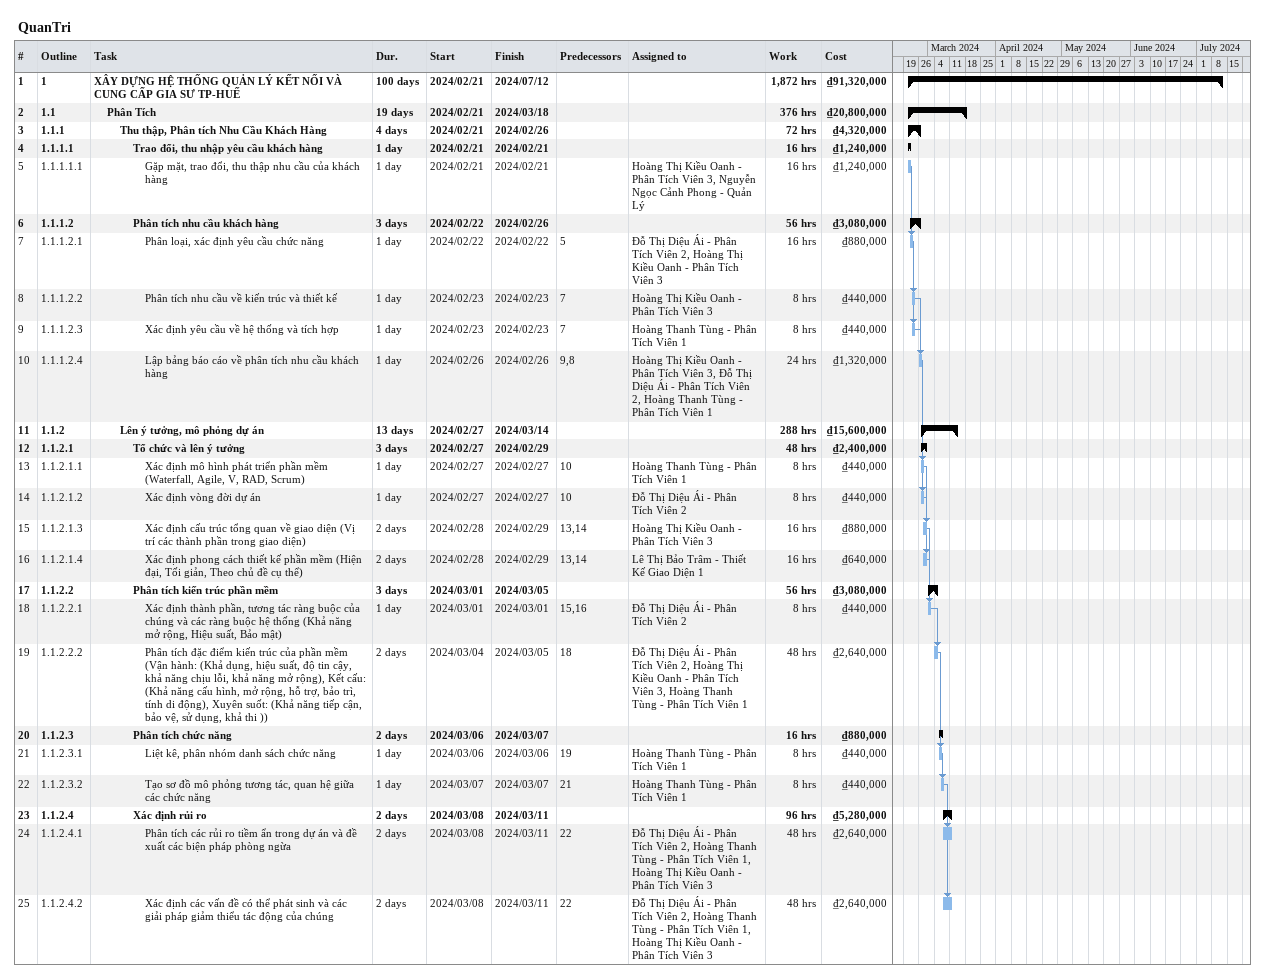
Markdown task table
QuanTri

| ID | WBS | Task | Duration | Start | Finish | Predecessors | Resources | Work (h) | Cost (₫) |
|---|---|---|---|---|---|---|---|---|---|
| 1 | 1 | **XÂY DỰNG HỆ THỐNG QUẢN LÝ KẾT NỐI VÀ CUNG CẤP GIA SƯ TP-HUẾ** | 100d | 2024-02-21 | 2024-07-12 |  |  | 1872 | 91320000 |
| 2 | 1.1 | **Phân Tích** | 19d | 2024-02-21 | 2024-03-18 |  |  | 376 | 20800000 |
| 3 | 1.1.1 | **Thu thập, Phân tích Nhu Cầu Khách Hàng** | 4d | 2024-02-21 | 2024-02-26 |  |  | 72 | 4320000 |
| 4 | 1.1.1.1 | **Trao đổi, thu nhập yêu cầu khách hàng** | 1d | 2024-02-21 | 2024-02-21 |  |  | 16 | 1240000 |
| 5 | 1.1.1.1.1 | Gặp mặt, trao đổi, thu thập nhu cầu của khách hàng | 1d | 2024-02-21 | 2024-02-21 |  | Hoàng Thị Kiều Oanh - Phân Tích Viên 3, Nguyễn Ngọc Cảnh Phong - Quản Lý | 16 | 1240000 |
| 6 | 1.1.1.2 | **Phân tích nhu cầu khách hàng** | 3d | 2024-02-22 | 2024-02-26 |  |  | 56 | 3080000 |
| 7 | 1.1.1.2.1 | Phân loại, xác định yêu cầu chức năng | 1d | 2024-02-22 | 2024-02-22 | 5 | Đỗ Thị Diệu Ái - Phân Tích Viên 2, Hoàng Thị Kiều Oanh - Phân Tích Viên 3 | 16 | 880000 |
| 8 | 1.1.1.2.2 | Phân tích nhu cầu về kiến trúc và thiết kế | 1d | 2024-02-23 | 2024-02-23 | 7 | Hoàng Thị Kiều Oanh - Phân Tích Viên 3 | 8 | 440000 |
| 9 | 1.1.1.2.3 | Xác định yêu cầu về hệ thống và tích hợp | 1d | 2024-02-23 | 2024-02-23 | 7 | Hoàng Thanh Tùng - Phân Tích Viên 1 | 8 | 440000 |
| 10 | 1.1.1.2.4 | Lập bảng báo cáo về phân tích nhu cầu khách hàng | 1d | 2024-02-26 | 2024-02-26 | 9, 8 | Hoàng Thị Kiều Oanh - Phân Tích Viên 3, Đỗ Thị Diệu Ái - Phân Tích Viên 2, Hoàng Thanh Tùng - Phân Tích Viên 1 | 24 | 1320000 |
| 11 | 1.1.2 | **Lên ý tưởng, mô phỏng dự án** | 13d | 2024-02-27 | 2024-03-14 |  |  | 288 | 15600000 |
| 12 | 1.1.2.1 | **Tổ chức và lên ý tưởng** | 3d | 2024-02-27 | 2024-02-29 |  |  | 48 | 2400000 |
| 13 | 1.1.2.1.1 | Xác định mô hình phát triển phần mềm (Waterfall, Agile, V, RAD, Scrum) | 1d | 2024-02-27 | 2024-02-27 | 10 | Hoàng Thanh Tùng - Phân Tích Viên 1 | 8 | 440000 |
| 14 | 1.1.2.1.2 | Xác định vòng đời dự án | 1d | 2024-02-27 | 2024-02-27 | 10 | Đỗ Thị Diệu Ái - Phân Tích Viên 2 | 8 | 440000 |
| 15 | 1.1.2.1.3 | Xác định cấu trúc tổng quan về giao diện (Vị trí các thành phần trong giao diện) | 2d | 2024-02-28 | 2024-02-29 | 13, 14 | Hoàng Thị Kiều Oanh - Phân Tích Viên 3 | 16 | 880000 |
| 16 | 1.1.2.1.4 | Xác định phong cách thiết kế phần mềm (Hiện đại, Tối giản, Theo chủ đề cụ thể) | 2d | 2024-02-28 | 2024-02-29 | 13, 14 | Lê Thị Bảo Trâm - Thiết Kế Giao Diện 1 | 16 | 640000 |
| 17 | 1.1.2.2 | **Phân tích kiến trúc phần mềm** | 3d | 2024-03-01 | 2024-03-05 |  |  | 56 | 3080000 |
| 18 | 1.1.2.2.1 | Xác định thành phần, tương tác ràng buộc của chúng và các ràng buộc hệ thống (Khả năng mở rộng, Hiệu suất, Bảo mật) | 1d | 2024-03-01 | 2024-03-01 | 15, 16 | Đỗ Thị Diệu Ái - Phân Tích Viên 2 | 8 | 440000 |
| 19 | 1.1.2.2.2 | Phân tích đặc điểm kiến trúc của phần mềm (Vận hành: (Khả dụng, hiệu suất, độ tin cậy, khả năng chịu lỗi, khả năng mở rộng), Kết cấu: (Khả năng cấu hình, mở rộng, hỗ trợ, bảo trì, tính di động), Xuyên suốt: (Khả năng tiếp cận, bảo vệ, sử dụng, khả thi )) | 2d | 2024-03-04 | 2024-03-05 | 18 | Đỗ Thị Diệu Ái - Phân Tích Viên 2, Hoàng Thị Kiều Oanh - Phân Tích Viên 3, Hoàng Thanh Tùng - Phân Tích Viên 1 | 48 | 2640000 |
| 20 | 1.1.2.3 | **Phân tích chức năng** | 2d | 2024-03-06 | 2024-03-07 |  |  | 16 | 880000 |
| 21 | 1.1.2.3.1 | Liệt kê, phân nhóm danh sách chức năng | 1d | 2024-03-06 | 2024-03-06 | 19 | Hoàng Thanh Tùng - Phân Tích Viên 1 | 8 | 440000 |
| 22 | 1.1.2.3.2 | Tạo sơ đồ mô phỏng tương tác, quan hệ giữa các chức năng | 1d | 2024-03-07 | 2024-03-07 | 21 | Hoàng Thanh Tùng - Phân Tích Viên 1 | 8 | 440000 |
| 23 | 1.1.2.4 | **Xác định rủi ro** | 2d | 2024-03-08 | 2024-03-11 |  |  | 96 | 5280000 |
| 24 | 1.1.2.4.1 | Phân tích các rủi ro tiềm ẩn trong dự án và đề xuất các biện pháp phòng ngừa | 2d | 2024-03-08 | 2024-03-11 | 22 | Đỗ Thị Diệu Ái - Phân Tích Viên 2, Hoàng Thanh Tùng - Phân Tích Viên 1, Hoàng Thị Kiều Oanh - Phân Tích Viên 3 | 48 | 2640000 |
| 25 | 1.1.2.4.2 | Xác định các vấn đề có thể phát sinh và các giải pháp giảm thiểu tác động của chúng | 2d | 2024-03-08 | 2024-03-11 | 22 | Đỗ Thị Diệu Ái - Phân Tích Viên 2, Hoàng Thanh Tùng - Phân Tích Viên 1, Hoàng Thị Kiều Oanh - Phân Tích Viên 3 | 48 | 2640000 |
